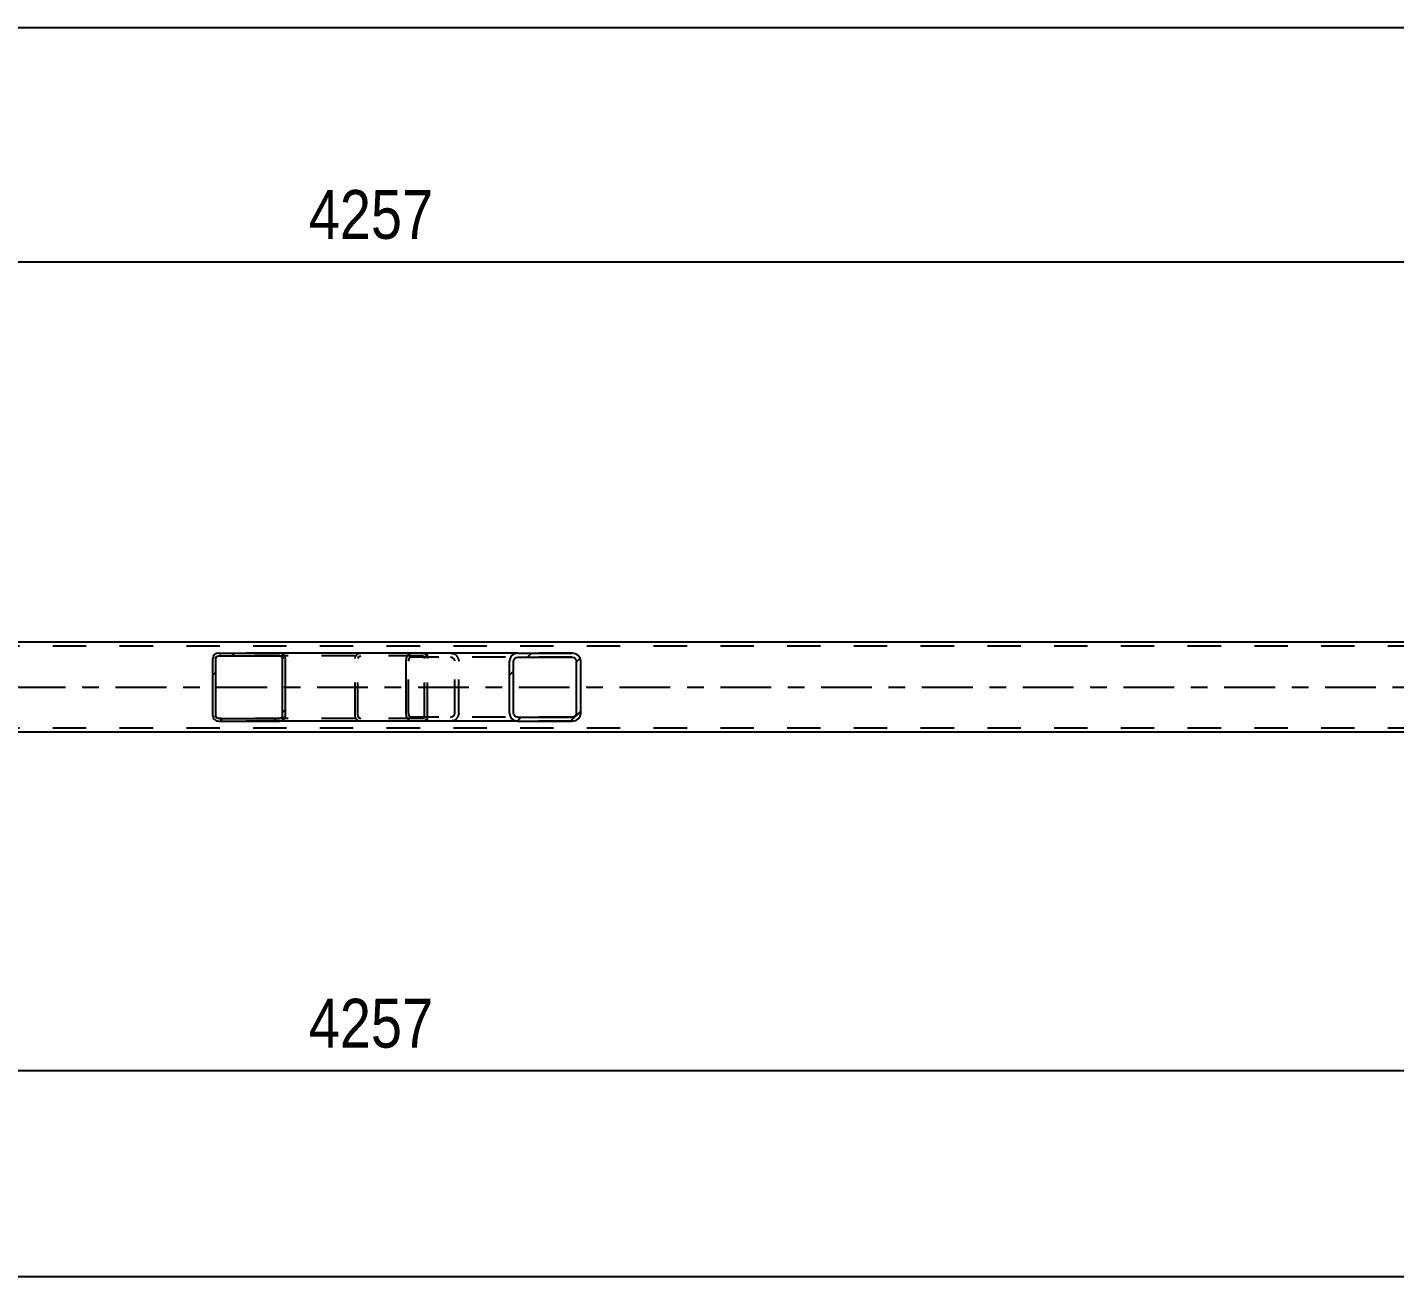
# Model space of a CAD drawing. Header units: millimetres. Extents: x -85 to 756, y -411 to 183.
# Drawn here: x 420.5 to 500.8, y -251.2 to -177.8 of the extents above; entities that cross this region are included whole.
import ezdxf

# ---------------------------------------------------------------- set-up
doc = ezdxf.new("R2010")
doc.units = ezdxf.units.MM
doc.linetypes.add('DXK_LINE_DOT2', pattern=[3.9198, 1.9599, -1.9599])
doc.linetypes.add('DXK_LINE_DOT3', pattern=[5.9187, 2.979, -0.9799, 0.9799, -0.9799])
doc.styles.add('Arial Narrow', font='ARIALN.TTF', dxfattribs={"height": 0.2})

# ---------------------------------------------------------------- blocks, each defined once
blk = doc.blocks.new('Part-814185790-5482 - 5445')
at = {"linetype": 'Continuous'}
h = blk.add_hatch(dxfattribs=at)
h.set_pattern_fill('', scale=0.7, style=0, pattern_type=0)
h.set_pattern_definition([(45, (452.9214, -214.8458), (-1.57154, 1.57154), [])])
h.paths.add_polyline_path([(452.96, -215.029), (452.921, -214.846), (452.812, -214.69), (452.649, -214.586), (452.457, -214.549), (449.273, -214.549), (449.08, -214.586), (448.917, -214.69), (448.808, -214.846), (448.77, -215.029), (448.77, -218.069), (448.808, -218.253), (448.917, -218.409), (449.08, -218.513), (449.273, -218.549), (452.457, -218.549), (452.649, -218.513), (452.812, -218.409), (452.921, -218.253), (452.96, -218.069)])
h.paths.add_polyline_path([(452.689, -218.161), (452.635, -218.239), (452.553, -218.291), (452.457, -218.309), (449.273, -218.309), (449.176, -218.291), (449.095, -218.239), (449.04, -218.161), (449.021, -218.069), (449.021, -215.029), (449.04, -214.938), (449.095, -214.86), (449.176, -214.808), (449.273, -214.789), (452.457, -214.789), (452.553, -214.808), (452.635, -214.86), (452.689, -214.938), (452.708, -215.029), (452.708, -218.069)])
at = {"color": 2, "linetype": 'Continuous'}
for p, q in [((442.701, -215.029), (442.722, -214.846)), ((442.701, -218.069), (442.701, -215.029)), ((442.722, -214.846), (442.781, -214.69)), ((442.781, -214.69), (442.869, -214.586)), ((442.869, -214.586), (442.972, -214.549)), ((449.273, -214.549), (442.972, -214.549)), ((448.808, -214.846), (448.77, -215.029)), ((448.77, -218.069), (448.77, -215.029)), ((449.021, -215.029), (449.04, -214.938)), ((449.021, -218.069), (449.021, -215.029)), ((449.04, -214.938), (449.095, -214.86)), ((449.273, -214.549), (449.08, -214.586)), ((449.095, -214.86), (449.176, -214.808)), ((449.176, -214.808), (449.273, -214.789)), ((449.273, -214.549), (452.457, -214.549)), ((449.273, -214.789), (452.457, -214.789)), ((452.649, -214.586), (452.457, -214.549)), ((452.457, -214.789), (452.553, -214.808)), ((452.553, -214.808), (452.635, -214.86)), ((452.635, -214.86), (452.689, -214.938)), ((452.689, -214.938), (452.708, -215.029)), ((452.708, -218.069), (452.708, -215.029)), ((452.96, -215.029), (452.921, -214.846)), ((452.96, -218.069), (452.96, -215.029)), ((442.722, -218.253), (442.701, -218.069)), ((442.781, -218.409), (442.722, -218.253)), ((448.77, -218.069), (448.808, -218.253)), ((449.04, -218.161), (449.021, -218.069)), ((449.095, -218.239), (449.04, -218.161)), ((449.176, -218.291), (449.095, -218.239)), ((449.273, -218.309), (449.176, -218.291)), ((449.273, -218.309), (452.457, -218.309)), ((452.553, -218.291), (452.457, -218.309)), ((452.635, -218.239), (452.553, -218.291)), ((452.689, -218.161), (452.635, -218.239)), ((452.708, -218.069), (452.689, -218.161)), ((452.921, -218.253), (452.96, -218.069)), ((442.869, -218.513), (442.781, -218.409)), ((442.972, -218.549), (442.869, -218.513)), ((449.273, -218.549), (442.972, -218.549)), ((449.08, -218.513), (449.273, -218.549)), ((449.273, -218.549), (452.457, -218.549)), ((452.457, -218.549), (452.649, -218.513))]:
    blk.add_line(p, q, dxfattribs=at)
at = {"color": 7, "linetype": 'DXK_LINE_DOT2'}
for p, q in [((442.847, -214.938), (442.837, -215.029)), ((442.837, -218.069), (442.837, -215.029)), ((442.877, -214.86), (442.847, -214.938)), ((442.92, -214.808), (442.877, -214.86)), ((442.972, -214.789), (442.92, -214.808)), ((452.457, -214.789), (442.972, -214.789)), ((443.965, -214.789), (443.965, -214.549)), ((445.307, -214.549), (445.499, -214.586)), ((445.403, -214.808), (445.307, -214.789)), ((445.485, -214.86), (445.403, -214.808)), ((445.539, -214.938), (445.485, -214.86)), ((445.558, -215.029), (445.539, -214.938)), ((445.558, -218.069), (445.558, -215.029)), ((445.771, -214.846), (445.81, -215.029)), ((445.81, -218.069), (445.81, -215.029)), ((452.457, -214.549), (449.273, -214.549)), ((442.837, -218.069), (442.847, -218.161)), ((442.847, -218.161), (442.877, -218.239)), ((442.877, -218.239), (442.92, -218.291)), ((442.92, -218.291), (442.972, -218.309)), ((452.457, -218.309), (442.972, -218.309)), ((443.965, -218.549), (443.965, -218.309)), ((445.307, -218.309), (445.403, -218.291)), ((445.403, -218.291), (445.485, -218.239)), ((445.485, -218.239), (445.539, -218.161)), ((445.539, -218.161), (445.558, -218.069)), ((445.81, -218.069), (445.771, -218.253)), ((445.499, -218.513), (445.307, -218.549)), ((452.457, -218.549), (449.273, -218.549))]:
    blk.add_line(p, q, dxfattribs=at)
for centre, start, end in [((445.321, -215.045), 23.8494, 68.8059), ((445.321, -218.054), 291.1941, 336.15059)]:
    blk.add_arc(centre, 0.492, start, end, dxfattribs=at)
at = {"color": 2, "linetype": 'Continuous'}
for centre, start, end in [((449.258, -215.045), 111.1941, 156.1506), ((452.471, -215.045), 23.8494, 68.8059), ((449.258, -218.054), 203.8494, 248.8059), ((452.471, -218.054), 291.1941, 336.1506)]:
    blk.add_arc(centre, 0.492, start, end, dxfattribs=at)
blk = doc.blocks.new('Part-814185790-5483 - 5445')
at = {"linetype": 'Continuous'}
h = blk.add_hatch(dxfattribs=at)
h.set_pattern_fill('', scale=0.7, style=0, pattern_type=0)
h.set_pattern_definition([(45, (435.5894, -214.747), (-1.57154, 1.57154), [])])
h.paths.add_polyline_path([(435.615, -214.869), (435.589, -214.747), (435.516, -214.643), (435.405, -214.574), (435.275, -214.549), (431.699, -214.549), (431.569, -214.574), (431.458, -214.643), (431.385, -214.747), (431.359, -214.869), (431.359, -218.229), (431.385, -218.352), (431.458, -218.456), (431.569, -218.525), (431.699, -218.549), (435.275, -218.549), (435.405, -218.525), (435.516, -218.456), (435.589, -218.352), (435.615, -218.229)])
h.paths.add_polyline_path([(435.432, -218.291), (435.395, -218.343), (435.34, -218.377), (435.275, -218.389), (431.699, -218.389), (431.634, -218.377), (431.579, -218.343), (431.542, -218.291), (431.529, -218.229), (431.529, -214.869), (431.542, -214.808), (431.579, -214.756), (431.634, -214.722), (431.699, -214.709), (435.275, -214.709), (435.34, -214.722), (435.395, -214.756), (435.432, -214.808), (435.445, -214.869), (435.445, -218.229)])
at = {"color": 2, "linetype": 'Continuous'}
for p, q in [((431.385, -214.747), (431.359, -214.869)), ((431.359, -218.229), (431.359, -214.869)), ((431.529, -214.869), (431.542, -214.808)), ((431.529, -218.229), (431.529, -214.869)), ((431.542, -214.808), (431.579, -214.756)), ((431.699, -214.549), (431.569, -214.574)), ((431.579, -214.756), (431.634, -214.722)), ((431.634, -214.722), (431.699, -214.709)), ((431.699, -214.549), (435.275, -214.549)), ((431.699, -214.709), (435.275, -214.709)), ((442.972, -214.549), (435.275, -214.549)), ((435.405, -214.574), (435.275, -214.549)), ((435.275, -214.709), (435.34, -214.722)), ((435.34, -214.722), (435.395, -214.756)), ((435.395, -214.756), (435.432, -214.808)), ((435.432, -214.808), (435.445, -214.869)), ((435.445, -218.229), (435.445, -214.869)), ((435.615, -214.869), (435.589, -214.747)), ((435.615, -218.229), (435.615, -214.869)), ((431.359, -218.229), (431.385, -218.352)), ((431.542, -218.291), (431.529, -218.229)), ((431.579, -218.343), (431.542, -218.291)), ((431.634, -218.377), (431.579, -218.343)), ((431.699, -218.389), (431.634, -218.377)), ((431.699, -218.389), (435.275, -218.389)), ((435.34, -218.377), (435.275, -218.389)), ((435.395, -218.343), (435.34, -218.377)), ((435.432, -218.291), (435.395, -218.343)), ((435.445, -218.229), (435.432, -218.291)), ((435.589, -218.352), (435.615, -218.229)), ((431.569, -218.525), (431.699, -218.549)), ((431.699, -218.549), (435.275, -218.549)), ((435.275, -218.549), (435.405, -218.525)), ((442.972, -218.549), (435.275, -218.549))]:
    blk.add_line(p, q, dxfattribs=at)
at = {"color": 7, "linetype": 'DXK_LINE_DOT2'}
for p, q in [((435.275, -214.549), (431.699, -214.549)), ((443.624, -214.709), (431.699, -214.709)), ((439.708, -214.869), (439.734, -214.747)), ((439.708, -218.229), (439.708, -214.869)), ((439.891, -214.808), (439.878, -214.869)), ((439.878, -218.229), (439.878, -214.869)), ((439.928, -214.756), (439.891, -214.808)), ((439.918, -214.574), (440.048, -214.549)), ((439.928, -214.756), (439.943, -214.747)), ((439.943, -214.747), (439.983, -214.722)), ((439.983, -214.722), (440.048, -214.709)), ((443.624, -214.549), (442.972, -214.549)), ((443.624, -214.549), (443.754, -214.574)), ((443.689, -214.722), (443.624, -214.709)), ((443.744, -214.756), (443.689, -214.722)), ((443.781, -214.808), (443.744, -214.756)), ((443.794, -214.869), (443.781, -214.808)), ((443.794, -218.229), (443.794, -214.869)), ((443.939, -214.747), (443.96, -214.846)), ((443.96, -214.846), (443.965, -214.869)), ((443.965, -218.229), (443.965, -214.869)), ((443.624, -218.389), (431.699, -218.389)), ((439.734, -218.352), (439.708, -218.229)), ((439.878, -218.229), (439.891, -218.291)), ((439.891, -218.291), (439.928, -218.343)), ((439.928, -218.343), (439.943, -218.352)), ((439.943, -218.352), (439.983, -218.377)), ((439.983, -218.377), (440.048, -218.389)), ((443.624, -218.389), (443.689, -218.377)), ((443.689, -218.377), (443.744, -218.343)), ((443.744, -218.343), (443.781, -218.291)), ((443.781, -218.291), (443.794, -218.229)), ((443.96, -218.253), (443.939, -218.352)), ((443.965, -218.229), (443.96, -218.253)), ((435.275, -218.549), (431.699, -218.549)), ((440.048, -218.549), (439.918, -218.525)), ((443.624, -218.549), (442.972, -218.549)), ((443.754, -218.525), (443.624, -218.549))]:
    blk.add_line(p, q, dxfattribs=at)
at = {"color": 2, "linetype": 'Continuous'}
for centre, start, end in [((431.686, -214.883), 110.75831, 155.68004), ((435.288, -214.883), 24.31996, 69.24169), ((431.686, -218.216), 204.31996, 249.24169), ((435.288, -218.216), 290.75831, 335.68004)]:
    blk.add_arc(centre, 0.331, start, end, dxfattribs=at)
at = {"color": 7, "linetype": 'DXK_LINE_DOT2'}
for centre, start, end in [((440.035, -214.883), 110.75831, 155.68004), ((443.637, -214.883), 24.31996, 69.24168), ((440.035, -218.216), 204.31996, 249.24168), ((443.637, -218.216), 290.75831, 335.68004)]:
    blk.add_arc(centre, 0.331, start, end, dxfattribs=at)
blk = doc.blocks.new('Part-814185790-5621 - 5445')
at = {"color": 7, "linetype": 'DXK_LINE_DOT2'}
for p, q in [((623.833, -214.149), (46.851, -214.149)), ((623.833, -218.949), (46.851, -218.949))]:
    blk.add_line(p, q, dxfattribs=at)
at = {"color": 2, "linetype": 'Continuous'}
for p, q in [((524.982, -213.909), (360.714, -213.909)), ((524.982, -219.189), (360.714, -219.189))]:
    blk.add_line(p, q, dxfattribs=at)
at = {"color": 7, "linetype": 'DXK_LINE_DOT3'}
blk.add_line((46.851, -216.549), (623.833, -216.549), dxfattribs=at)
blk = doc.blocks.new('StraightDimension-814185790-7972 - 5445')
at = {"color": 7, "linetype": 'Continuous'}
blk.add_line((36.631, -177.811), (634.053, -177.811), dxfattribs=at)
blk = doc.blocks.new('StraightDimension-814185790-5801 - 5445')
at = {"color": 7, "linetype": 'Continuous'}
for p, q in [((355.514, -228.59), (355.514, -247.673)), ((525.782, -228.59), (525.782, -249.502)), ((357.014, -238.461), (354.014, -239.661)), ((524.282, -239.661), (527.282, -238.461)), ((355.514, -239.061), (525.782, -239.061))]:
    blk.add_line(p, q, dxfattribs=at)
at = {"color": 0}
blk.add_wipeout([(444.904, -238.311), (444.904, -234.111), (436.392, -234.111), (436.392, -238.311)], dxfattribs=at)
at = {"color": 3, "style": 'Arial Narrow'}
blk.add_text('4257', height=2.8633, dxfattribs=at).set_placement((436.992, -237.711))
at = {"color": 0, "linetype": 'Continuous'}
blk.add_wipeout([(525.182, -239.761), (520.982, -239.761), (520.982, -250.102), (525.182, -250.102)], dxfattribs=at)
at = {"color": 3, "linetype": 'Continuous', "style": 'Arial Narrow'}
blk.add_text('12618', height=2.8633, rotation=90.00021, dxfattribs=at).set_placement((524.582, -249.502))
blk = doc.blocks.new('StraightDimension-814185790-5766 - 5445')
at = {"color": 7, "linetype": 'Continuous'}
for p, q in [((525.782, -204.509), (525.782, -181.137)), ((355.514, -204.509), (355.514, -182.965)), ((357.014, -190.978), (354.014, -192.178)), ((524.282, -192.178), (527.282, -190.978)), ((355.514, -191.578), (525.782, -191.578))]:
    blk.add_line(p, q, dxfattribs=at)
at = {"color": 0}
blk.add_wipeout([(444.904, -190.828), (444.904, -186.628), (436.392, -186.628), (436.392, -190.828)], dxfattribs=at)
at = {"color": 3, "style": 'Arial Narrow'}
blk.add_text('4257', height=2.8633, dxfattribs=at).set_placement((436.992, -190.228))
at = {"color": 0, "linetype": 'Continuous'}
blk.add_wipeout([(525.182, -180.537), (520.982, -180.537), (520.982, -190.878), (525.182, -190.878)], dxfattribs=at)
at = {"color": 3, "linetype": 'Continuous', "style": 'Arial Narrow'}
blk.add_text('12618', height=2.8633, rotation=90.00021, dxfattribs=at).set_placement((524.582, -190.278))
blk = doc.blocks.new('StraightDimension-814185790-5846 - 5445')
at = {"color": 7, "linetype": 'Continuous'}
blk.add_line((35.991, -251.16), (634.693, -251.16), dxfattribs=at)

msp = doc.modelspace()

# ---------------------------------------------------------------- block references
for name in ['StraightDimension-814185790-7972 - 5445', 'Part-814185790-5621 - 5445', 'Part-814185790-5483 - 5445', 'Part-814185790-5482 - 5445', 'StraightDimension-814185790-5801 - 5445']:
    msp.add_blockref(name, (0, 0))

# ---------------------------------------------------------------- next in the draw order: block references
for name in ['StraightDimension-814185790-5766 - 5445', 'StraightDimension-814185790-5846 - 5445']:
    msp.add_blockref(name, (0, 0))

doc.saveas('drawing.dxf')
